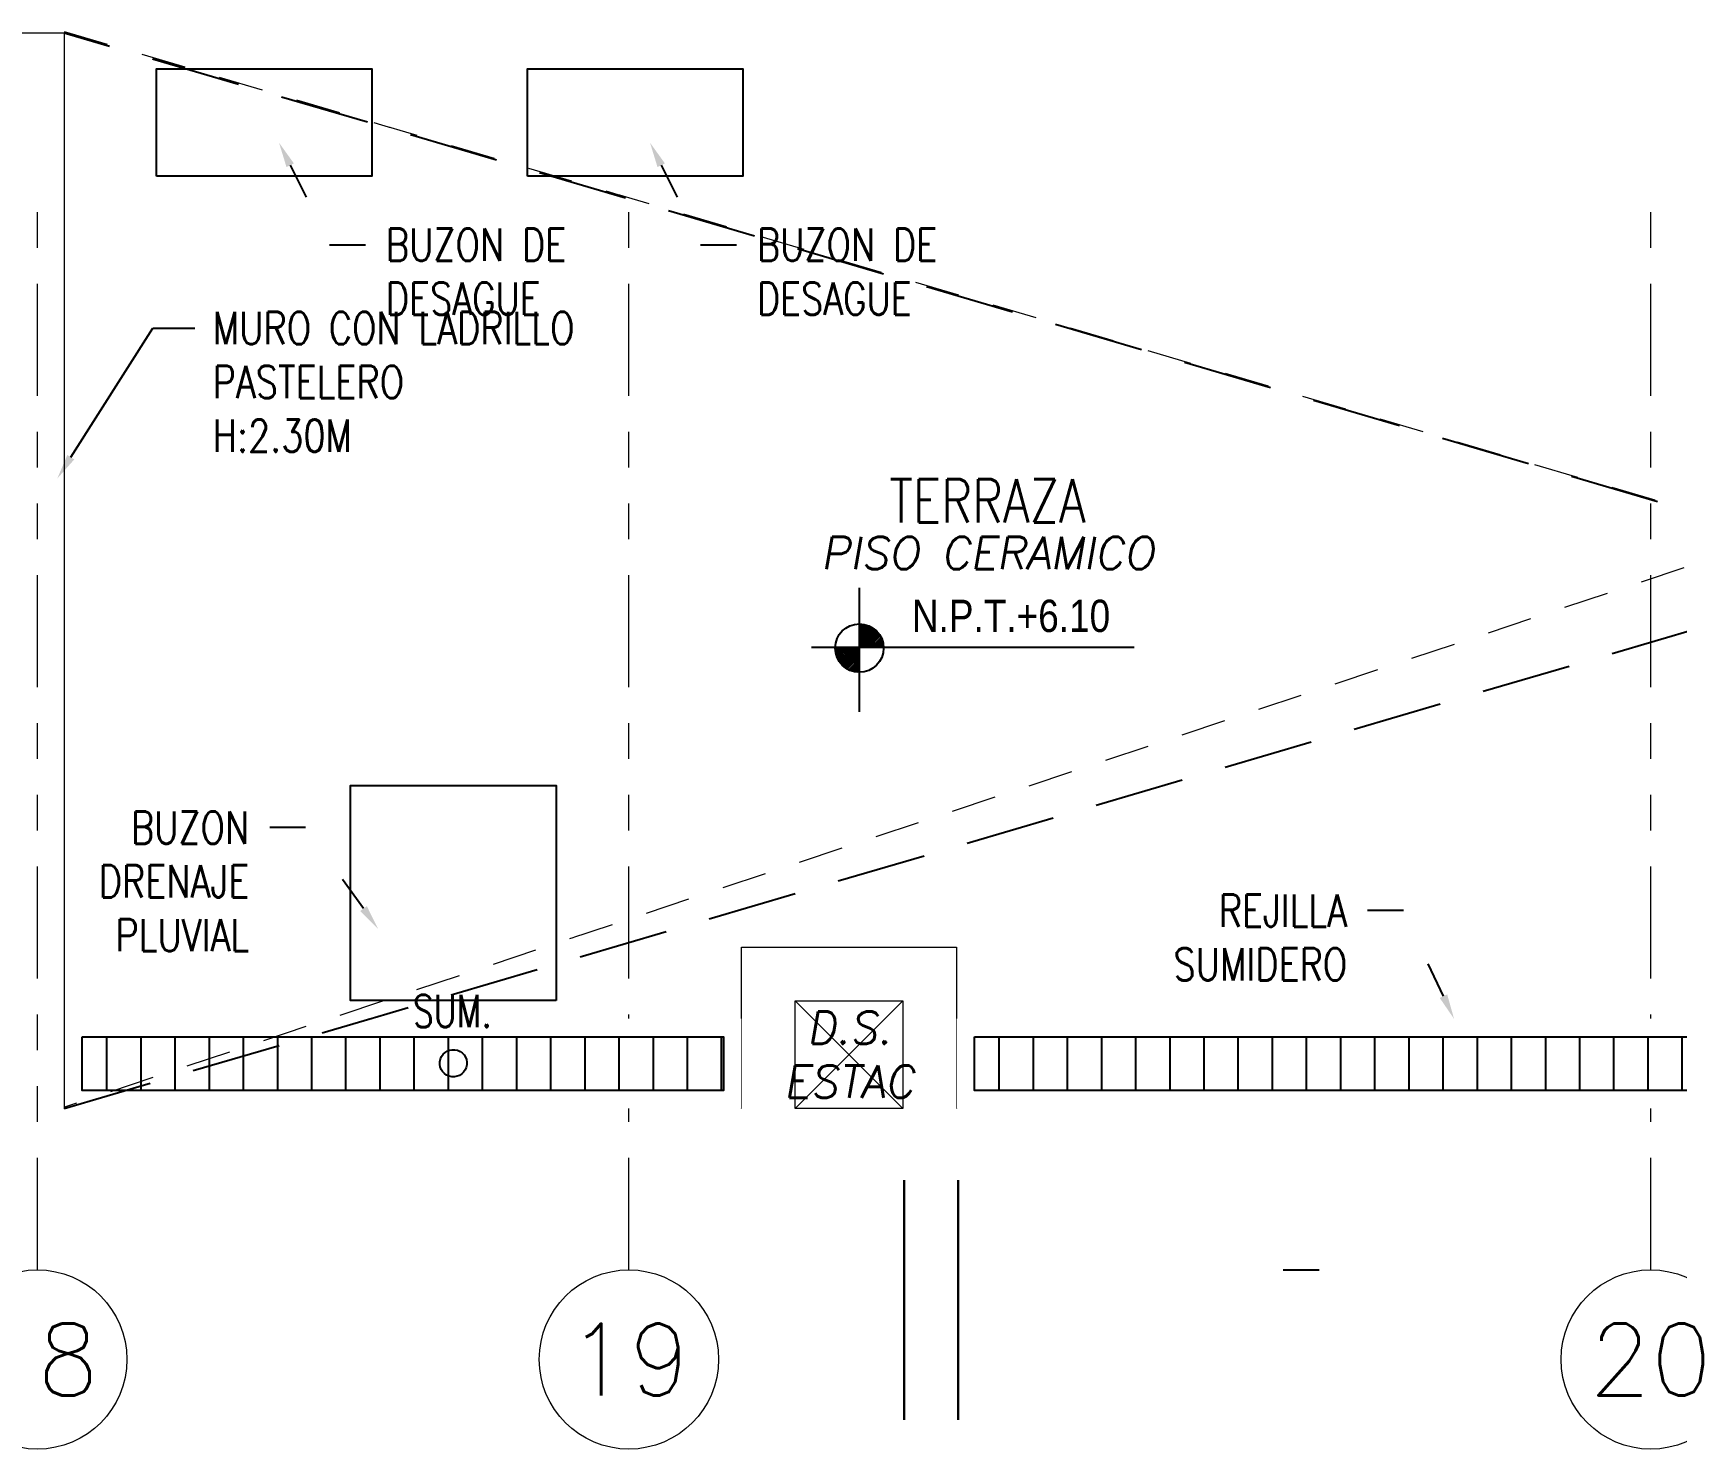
# Model space of a CAD drawing. Header units: millimetres. Extents: x -3 to 53, y -110 to 39.
# Drawn here: x 39.613 to 44.196, y 18.25 to 22.2 of the extents above; entities that cross this region are included whole.
import ezdxf
from ezdxf import colors
from ezdxf.entities.mleader import LeaderData, LeaderLine
from ezdxf.enums import TextEntityAlignment as Align
from ezdxf.math import Vec2, Vec3
from ezdxf.xclip import XClip

# ---------------------------------------------------------------- set-up
doc = ezdxf.new("R2010")
doc.units = ezdxf.units.MM
doc.header["$XCLIPFRAME"] = 2
doc.set_wipeout_variables(frame=1)
for name, pattern in [('ACAD_ISO07W100', [3, 0, -3]), ('CONTINUO', [0]), ('DOT', [6.35, 0, -6.35]), ('HIDDEN2', [0.1875, 0.125, -0.0625]), ('PHANTOM', [63.5, 31.75, -6.35, 6.35, -6.35, 6.35, -6.35]), ('PHANTOM2', [1.25, 0.625, -0.125, 0.125, -0.125, 0.125, -0.125])]:
    doc.linetypes.add(name, pattern=pattern)
for name, color, linetype in [('A-EJES', 8, 'PHANTOM'), ('A-NIVELES-NPT', 8, 'Continuous'), ('A-PROYECCIONES', 8, 'HIDDEN2'), ('A-TEXTO-ACABADO PISO', 8, 'Continuous'), ('A-TEXTO-INDICACIONES', 8, 'Continuous'), ('DLP_TEXTO AMBIENTE', 8, 'Continuous')]:
    doc.layers.add(name, color=color, linetype=linetype)
doc.layers.add('A-MURO ALTO', color=8, linetype='Continuous', lineweight=20)
doc.layers.add('A-MUROS', color=8, linetype='Continuous', lineweight=30)
doc.styles.add('R80', font='ARIALN.TTF', dxfattribs={"height": 2.03})
doc.styles.add('ROMANS', font='ROMANS.shx', dxfattribs={"oblique": 10})
doc.styles.add('TXT_COTAS', font='romans.shx', dxfattribs={"width": 0.8})

# ---------------------------------------------------------------- blocks, each defined once
blk = doc.blocks.new('TEXTO AMBIENTES P1')
at = {"layer": 'A-TEXTO-ACABADO PISO', "color": 8, "lineweight": 0, "insert": (40.9252, -15.2558), "char_height": 0.09, "attachment_point": 2, "rotation": 360, "style": 'ROMANS'}
blk.add_mtext_dynamic_manual_height_columns('PISO CERAMICO', width=1.20225, gutter_width=12.5, heights=[0], dxfattribs=at)
at = {"layer": 'DLP_TEXTO AMBIENTE', "color": 8, "lineweight": 0, "style": 'ROMANS', "width": 0.8}
blk.add_text('TERRAZA', height=0.12, dxfattribs=at).set_placement((40.9254, -15.2152, 0), align=Align.CENTER)
blk = doc.blocks.new('TEXTO DUCTOS P1')
at = {"layer": 'A-TEXTO-INDICACIONES', "insert": (40.539, -16.6998, 0), "char_height": 0.09, "width": 0.4157, "attachment_point": 5, "style": 'ROMANS'}
blk.add_mtext('\\pxsm1,t16;D.S. ESTAC', dxfattribs=at)
blk = doc.blocks.new('Ejes_Torre C 1var')
at = {"layer": 'A-EJES', "color": 8, "linetype": 'PHANTOM2', "lineweight": 0, "ltscale": 0.5}
for points in [[(39.625, -3.45), (39.625, -0.5)], [(41.275, -3.4499), (41.275, -0.4999)], [(44.125, -3.45), (44.125, -0.5)]]:
    blk.add_lwpolyline(points, dxfattribs=at)
at = {"layer": 'A-EJES', "color": 8, "linetype": 'Continuous', "lineweight": 0}
for centre in [(39.625, -3.7), (41.275, -3.7), (44.125, -3.7)]:
    blk.add_circle(centre, 0.25, dxfattribs=at)
at = {"layer": 'A-EJES', "color": 8, "linetype": 'Continuous', "lineweight": 0, "style": 'ROMANS'}
for s, p in [('18', (39.625, -3.7)), ('19', (41.275, -3.7)), ('20', (44.125, -3.7))]:
    blk.add_text(s, height=0.2, dxfattribs=at).set_placement(p, align=Align.MIDDLE_CENTER)
blk = doc.blocks.new('b1')
at = {"color": 8}
blk.add_wipeout([(0, -0.4), (0, 0), (0.7, 0), (0.7, -0.4)], dxfattribs=at)
blk.add_lwpolyline([(0.05, -0.35), (0.05, -0.05), (0.65, -0.05), (0.65, -0.35)], close=True, dxfattribs=at)
blk = doc.blocks.new('b4')
at = {"color": 8}
blk.add_wipeout([(0.6732, -0.7), (0, -0.7), (0, 0), (0.6732, 0)], dxfattribs=at)
blk.add_lwpolyline([(0.6232, -0.65), (0.05, -0.65), (0.05, -0.05), (0.6232, -0.05)], close=True, dxfattribs=at)
blk = doc.blocks.new('*U256')
at = {"color": 8}
blk.add_ellipse((0, 0), major_axis=(0.0118, 0.036), ratio=1, start_param=5.813820330443059, end_param=12.09700563762265, dxfattribs=at)
at = {"layer": 'A-TEXTO-INDICACIONES', "color": 8, "style": 'ROMANS', "width": 0.75}
blk.add_text('SUM.', height=0.09, dxfattribs=at).set_placement((-0.1125, 0.1003))
blk = doc.blocks.new('FONDO_')
at = {"layer": 'A-MURO ALTO', "color": 8}
for q in [(-21.9717, -43.2673), (-19.0113, -43.7763)]:
    blk.add_line((-19.0441, -43.9227), q, dxfattribs=at)
at = {"layer": 'A-PROYECCIONES', "color": 8, "ltscale": 2}
for p, q in [((-21.9712, -43.2674), (-21.2722, -53.8763)), ((-24.1997, -53.2209), (-19.0441, -43.9227))]:
    blk.add_line(p, q, dxfattribs=at)
blk = doc.blocks.new('SIM NIVEL PLANTA')
at = {"linetype": 'Continuous'}
h = blk.add_hatch(dxfattribs=at)
h.set_pattern_fill('_USER', color=8, scale=0.089997, angle=45, style=0, pattern_type=0)
h.set_pattern_definition([(45, (31854.49523, 23864.84028), (-0.06363728001, 0.06363728001), [])])
h.paths.add_polyline_path([(-17.329, 0), (-15.979, 0, 0.409209), (-17.329, 1.327)])
h.paths.add_polyline_path([(-18.679, 0, 0.004279), (-18.679, -0.023, 0.414214), (-17.329, -1.373), (-17.329, 0)])
at = {"color": 8}
for p, q in [((-17.329, -3.577), (-17.329, 3.344)), ((-2, 0), (-20, 0))]:
    blk.add_line(p, q, dxfattribs=at)
at = {"color": 8, "linetype": 'Continuous'}
blk.add_circle((-17.329, -0.023), 1.35, dxfattribs=at)
at = {"color": 8, "style": 'R80'}
blk.add_attdef('N.P.T.+0.00', text='', height=1.8, dxfattribs=at).set_placement((-8.871, 1.774), align=Align.MIDDLE_CENTER)
blk = doc.blocks.new('TEXTO NOTAS P1')
at = {"layer": 'A-TEXTO-INDICACIONES'}
ml = blk.add_multileader_mtext('Standard', dxfattribs=at)
ml.set_content('\\pxsm1;MURO CON LADRILLO PASTELERO\\P\\pt16;H:2.30M', color=256, style='TXT_COTAS')
ml.set_leader_properties(color=7)
ml.build(insert=Vec2(0, 0))
ml.multileader.update_dxf_attribs({"dogleg_length": 0.05, "arrow_head_size": 0.07})
ctx = ml.context
ctx.base_point, ctx.char_height, ctx.arrow_head_size, ctx.landing_gap_size, ctx.plane_origin = Vec3(38.714, -14.6735), 0.09, 0.07, 0.05, Vec3(37.0573, -15.3768)
notes = []
notes.append((ctx, [(0, (1, 1, 0), (38.5968, -14.6735), (1, 0), 0.1172, [(0, [(38.3308, -15.0927)], 0, [])])]))
ctx.mtext.insert, ctx.mtext.width, ctx.mtext.defined_height, ctx.mtext.flow_direction = Vec3(38.764, -14.6285), 1.102183, 0.8046, 5
for ctx, leaders in notes:
    for number, flags, end, landing, length, lines in leaders:
        leader = LeaderData()
        leader.index, (leader.has_last_leader_line, leader.has_dogleg_vector, leader.attachment_direction) = number, flags
        leader.last_leader_point, leader.dogleg_vector, leader.dogleg_length = Vec3(end), Vec3(landing), length
        for number, points, colour, breaks in lines:
            line = LeaderLine()
            line.index, line.vertices, line.color, line.breaks = number, Vec3.list(points), colors.encode_raw_color(colour), breaks
            leader.lines.append(line)
        ctx.leaders.append(leader)
blk = doc.blocks.new('IISS P1')
at = {"color": 8}
for p in [(38.5576, -13.9), (39.5924, -13.9)]:
    blk.add_blockref('b1', p, dxfattribs=at)
at = {"color": 8, "linetype": 'CONTINUO'}
blk.add_blockref('b4', (39.0987, -15.8987, 0), dxfattribs=at)
at = {"layer": 'A-TEXTO-INDICACIONES', "color": 8}
ml = blk.add_multileader_mtext('Standard', dxfattribs=at)
ml.set_content('REJILLA SUMIDERO', color=8, style='TXT_COTAS')
ml.set_leader_properties(color=7)
ml.build(insert=Vec2(0, 0))
ml.multileader.update_dxf_attribs({"dogleg_length": 0.05, "arrow_head_size": 0.07})
ctx = ml.context
ctx.base_point, ctx.char_height, ctx.arrow_head_size, ctx.landing_gap_size, ctx.plane_origin = Vec3(41.3607, -16.2979), 0.09, 0.07, 0.05, Vec3(42.3764, -15.9224)
ctx.text_align_type = 2
notes = []
notes.append((ctx, [(0, (1, 1, 0), (42.0854, -16.2979), (-1, 0), 0.107, [(0, [(42.2265, -16.6001)], 0, [])])]))
ctx.mtext.insert, ctx.mtext.width, ctx.mtext.defined_height, ctx.mtext.alignment, ctx.mtext.flow_direction = Vec3(41.9284, -16.2529), 0.583248, 0.8046, 3, 5
for ctx, leaders in notes:
    for number, flags, end, landing, length, lines in leaders:
        leader = LeaderData()
        leader.index, (leader.has_last_leader_line, leader.has_dogleg_vector, leader.attachment_direction) = number, flags
        leader.last_leader_point, leader.dogleg_vector, leader.dogleg_length = Vec3(end), Vec3(landing), length
        for number, points, colour, breaks in lines:
            line = LeaderLine()
            line.index, line.vertices, line.color, line.breaks = number, Vec3.list(points), colors.encode_raw_color(colour), breaks
            leader.lines.append(line)
        ctx.leaders.append(leader)
ml = blk.add_multileader_mtext('Standard', dxfattribs=at)
ml.set_content('BUZON DE DESAGUE', color=8, style='TXT_COTAS')
ml.set_leader_properties(color=7)
ml.build(insert=Vec2(0, 0))
ml.multileader.update_dxf_attribs({"dogleg_length": 0.05, "arrow_head_size": 0.07})
ctx = ml.context
ctx.base_point, ctx.char_height, ctx.arrow_head_size, ctx.landing_gap_size, ctx.plane_origin = Vec3(39.1972, -14.4411), 0.09, 0.07, 0.05, Vec3(38.7992, -14.0656)
notes = []
notes.append((ctx, [(0, (1, 1, 0), (39.0902, -14.4411), (1, 0), 0.107, [(0, [(38.9491, -14.1564)], 0, [])])]))
ctx.mtext.insert, ctx.mtext.width, ctx.mtext.defined_height, ctx.mtext.flow_direction = Vec3(39.2472, -14.3961), 0.583248, 0.8046, 5
ml = blk.add_multileader_mtext('Standard', dxfattribs=at)
ml.set_content('BUZON DE DESAGUE', color=8, style='TXT_COTAS')
ml.set_leader_properties(color=7)
ml.build(insert=Vec2(0, 0))
ml.multileader.update_dxf_attribs({"dogleg_length": 0.05, "arrow_head_size": 0.07})
ctx = ml.context
ctx.base_point, ctx.char_height, ctx.arrow_head_size, ctx.landing_gap_size, ctx.plane_origin = Vec3(40.232, -14.4411), 0.09, 0.07, 0.05, Vec3(39.8341, -14.0656)
notes.append((ctx, [(0, (1, 1, 0), (40.125, -14.4411), (1, 0), 0.107, [(0, [(39.9839, -14.1564)], 0, [])])]))
ctx.mtext.insert, ctx.mtext.width, ctx.mtext.defined_height, ctx.mtext.flow_direction = Vec3(40.282, -14.3961), 0.583248, 0.8046, 5
ml = blk.add_multileader_mtext('Standard', dxfattribs=at)
ml.set_content('BUZON DRENAJE PLUVIAL', color=8, style='TXT_COTAS')
ml.set_leader_properties(color=7)
ml.build(insert=Vec2(0, 0))
ml.multileader.update_dxf_attribs({"dogleg_length": 0.05, "arrow_head_size": 0.07})
ctx = ml.context
ctx.base_point, ctx.char_height, ctx.arrow_head_size, ctx.landing_gap_size, ctx.plane_origin = Vec3(38.3704, -16.0665, 0), 0.09, 0.07, 0.05, Vec3(39.3753, -15.6018, 0)
ctx.text_align_type = 2
notes.append((ctx, [(0, (1, 1, 0), (39.0231, -16.0665, 0), (-1, 0), 0.107, [(0, [(39.2255, -16.3494, 0)], 0, [])])]))
ctx.mtext.insert, ctx.mtext.width, ctx.mtext.defined_height, ctx.mtext.alignment, ctx.mtext.flow_direction = Vec3(38.8662, -16.0215, 0), 0.583248, 0.8046, 3, 5
for ctx, leaders in notes:
    for number, flags, end, landing, length, lines in leaders:
        leader = LeaderData()
        leader.index, (leader.has_last_leader_line, leader.has_dogleg_vector, leader.attachment_direction) = number, flags
        leader.last_leader_point, leader.dogleg_vector, leader.dogleg_length = Vec3(end), Vec3(landing), length
        for number, points, colour, breaks in lines:
            line = LeaderLine()
            line.index, line.vertices, line.color, line.breaks = number, Vec3.list(points), colors.encode_raw_color(colour), breaks
            leader.lines.append(line)
        ctx.leaders.append(leader)
at = {"color": 8}
for points in [[(38.3502, -16.5997), (40.239, -16.5997), (40.239, -16.8497), (38.3502, -16.8497)], [(40.839, -16.5998), (46.0002, -16.6), (46.0002, -16.85), (40.839, -16.8498)]]:
    blk.add_wipeout(points, dxfattribs=at).translate(0, 0, 0)
at = {"linetype": 'CONTINUO'}
h = blk.add_hatch(dxfattribs=at)
h.set_pattern_fill('ANSI31', color=8, scale=0.03, angle=45)
h.set_pattern_definition([(90, (38.20003, -36.04955), (-0.09525, 0), [])])
h.paths.add_polyline_path([(38.4002, -16.6497), (40.189, -16.6497), (40.189, -16.7997), (38.4002, -16.7997)])
h = blk.add_hatch(dxfattribs=at)
h.set_pattern_fill('ANSI31', color=8, scale=0.03, angle=45)
h.set_pattern_definition([(90, (40.68885, -36.04965), (-0.09525, 0), [])])
h.paths.add_polyline_path([(40.889, -16.6498), (45.9502, -16.65), (45.9502, -16.8), (40.889, -16.7998)])
at = {"color": 8, "linetype": 'CONTINUO', "elevation": 0}
for points in [[(38.4002, -16.6497), (40.189, -16.6497), (40.189, -16.7997), (38.4002, -16.7997)], [(40.889, -16.6498), (45.9502, -16.65), (45.9502, -16.8), (40.889, -16.7998)]]:
    blk.add_lwpolyline(points, close=True, dxfattribs=at)
at = {"color": 8, "ltscale": 0.05}
blk.add_blockref('*U256', (39.4353, -16.7237, 0), dxfattribs=at)
blk = doc.blocks.new('arq.')
at = {"color": 8, "lineweight": 0}
for p, q in [((142.9517, 21.3938, 0), (143.2517, 21.0938, 0)), ((143.2517, 21.3938, 0), (142.9517, 21.0938, 0))]:
    blk.add_line(p, q, dxfattribs=at)
at = {"layer": 'A-MUROS', "color": 8}
for p, q in [((143.2556, 20.8935, 0), (143.2556, 20.2254, 0)), ((143.4056, 20.8935, 0), (143.4056, 20.2254, 0))]:
    blk.add_line(p, q, dxfattribs=at)
at = {"layer": 'A-MUROS', "color": 8, "lineweight": 0, "elevation": 0}
blk.add_lwpolyline([(142.8017, 21.0938), (142.8017, 21.5438), (143.4017, 21.5438), (143.4017, 21.0938)], dxfattribs=at)
blk.add_lwpolyline([(142.9517, 21.0938), (142.9517, 21.3938), (143.2517, 21.3938), (143.2517, 21.0938)], close=True, dxfattribs=at)
at = {"layer": 'A-MUROS', "color": 8}
blk.add_blockref('Ejes_Torre C 1var', (101.2127, 24.0936), dxfattribs=at)
at = {"layer": 'A-NIVELES-NPT', "color": 8, "lineweight": 0}
ref = blk.add_blockref('SIM NIVEL PLANTA', (143.997, 22.3789, 0), dxfattribs=dict(at, xscale=0.05, yscale=0.05, zscale=0.05))
ref.add_attrib('N.P.T.+0.00', 'N.P.T.+6.10', dxfattribs={"layer": '0', "height": 0.09, "style": 'R80'}).set_placement((143.5535, 22.4676, 0), align=Align.MIDDLE_CENTER)
at = {"layer": 'A-TEXTO-INDICACIONES', "color": 8}
for name in ['TEXTO NOTAS P1', 'TEXTO DUCTOS P1']:
    blk.add_blockref(name, (102.5627, 37.9436), dxfattribs=at)
at = {"layer": 'DLP_TEXTO AMBIENTE', "color": 8}
blk.add_blockref('TEXTO AMBIENTES P1', (102.5627, 37.9436), dxfattribs=at)
at = {"color": 8, "linetype": 'ACAD_ISO07W100', "ltscale": 5}
ref = blk.add_blockref('IISS P1', (102.5627, 37.9436), dxfattribs=at)
XClip(ref).set_block_clipping_path([(-1.1998675355, -16.8514768426), (48.5500013503, -11.0499602037)])
at = {"layer": 'A-PROYECCIONES', "color": 8, "lineweight": 0}
for p, q in [((140.9129, 24.0975, 0), (151.1124, 21.0936)), ((149.9127, 24.0935), (140.9132, 21.0976, 0))]:
    blk.add_line(p, q, dxfattribs=at)
at = {"color": 8, "linetype": 'DOT'}
ref = blk.add_blockref('FONDO_', (93.8909, 33.0827), dxfattribs=dict(at, rotation=102.6173891652518))
XClip(ref).set_block_clipping_path([(-13.2902250815, -2.4271841227), (-25.0859891039, -55.1232695242), (-5.7853781296, -59.4436180056), (6.0103858928, -6.7475326041)])

msp = doc.modelspace()

# ---------------------------------------------------------------- block references
at = {"color": 7}
msp.add_blockref('arq.', (-101.2125, -1.8936), dxfattribs=at)

doc.saveas('drawing.dxf')
